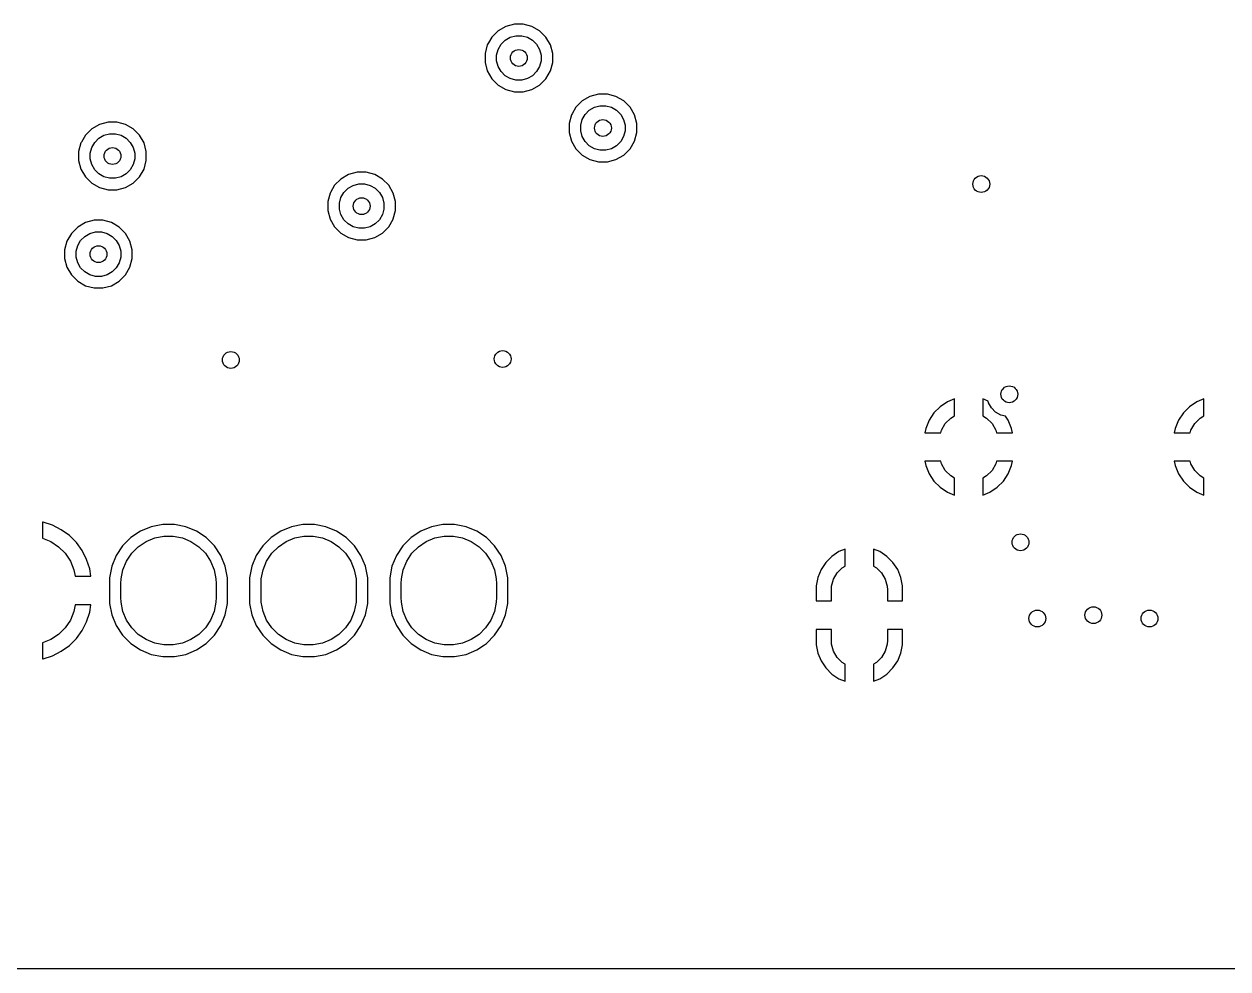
# Model space of a CAD drawing. Extents: x 0.98 to 8.09, y -3.46 to -0.83.
# Drawn here: x 3.649 to 4.494, y -3.465 to -2.801 of the extents above; entities that cross this region are included whole.
import ezdxf

# ---------------------------------------------------------------- set-up
doc = ezdxf.new("R2010")
doc.units = 0
doc.header["$MEASUREMENT"] = 0
doc.layers.add('BLACK', color=7, linetype='CONTINUOUS')

msp = doc.modelspace()

# ---------------------------------------------------------------- linework, layer by layer
at = {"layer": 'BLACK', "linetype": 'CONTINUOUS'}
for p, q in [((3.98147, -2.80578), (3.97704, -2.81021)), ((3.98689, -2.80266), (3.98147, -2.80578)), ((3.98147, -2.80578), (3.98147, -2.80578)), ((3.99293, -2.80104), (3.98689, -2.80266)), ((3.98689, -2.80266), (3.98689, -2.80266)), ((3.98689, -2.80266), (3.98689, -2.80266)), ((3.99919, -2.80104), (3.99293, -2.80104)), ((4.00524, -2.80266), (3.99919, -2.80104)), ((4.01066, -2.80578), (4.00524, -2.80266)), ((4.01508, -2.81021), (4.01066, -2.80578)), ((3.97391, -2.81563), (3.9723, -2.82167)), ((3.97469, -2.81429), (3.97391, -2.81563)), ((3.97704, -2.81021), (3.97469, -2.81429)), ((3.97704, -2.81021), (3.97704, -2.81021)), ((3.98151, -2.81878), (3.98357, -2.81522)), ((3.98357, -2.81522), (3.98648, -2.81231)), ((3.98648, -2.81231), (3.99004, -2.81025)), ((3.99004, -2.81025), (3.99401, -2.80919)), ((3.99401, -2.80919), (3.99812, -2.80919)), ((3.99812, -2.80919), (4.00209, -2.81025)), ((4.00209, -2.81025), (4.00565, -2.81231)), ((4.00565, -2.81231), (4.00856, -2.81522)), ((4.00856, -2.81522), (4.01061, -2.81878)), ((4.01821, -2.81563), (4.01508, -2.81021)), ((4.01983, -2.82167), (4.01821, -2.81563)), ((3.9723, -2.82167), (3.9723, -2.82793)), ((3.98045, -2.82275), (3.98151, -2.81878)), ((3.98045, -2.82686), (3.98045, -2.82275)), ((4.01061, -2.81878), (4.01168, -2.82275)), ((4.01168, -2.82275), (4.01168, -2.82686)), ((4.01983, -2.82793), (4.01983, -2.82167)), ((3.9723, -2.82793), (3.97391, -2.83398)), ((3.98151, -2.83083), (3.98045, -2.82686)), ((3.98357, -2.83439), (3.98151, -2.83083)), ((4.01061, -2.83083), (4.00856, -2.83439)), ((4.01168, -2.82686), (4.01061, -2.83083)), ((4.01821, -2.83398), (4.01983, -2.82793)), ((3.97391, -2.83398), (3.97704, -2.8394)), ((3.97704, -2.8394), (3.98147, -2.84382)), ((3.98648, -2.8373), (3.98357, -2.83439)), ((3.99004, -2.83935), (3.98648, -2.8373)), ((3.99401, -2.84042), (3.99004, -2.83935)), ((3.99812, -2.84042), (3.99401, -2.84042)), ((4.00209, -2.83935), (3.99812, -2.84042)), ((4.00565, -2.8373), (4.00209, -2.83935)), ((4.00856, -2.83439), (4.00565, -2.8373)), ((4.01066, -2.84382), (4.01508, -2.8394)), ((4.01508, -2.8394), (4.01821, -2.83398)), ((3.98147, -2.84382), (3.98689, -2.84695)), ((3.98689, -2.84695), (3.99293, -2.84857)), ((3.99293, -2.84857), (3.99293, -2.84857)), ((3.99293, -2.84857), (3.99919, -2.84857)), ((3.99919, -2.84857), (4.00524, -2.84695)), ((3.99919, -2.84857), (3.99919, -2.84857)), ((4.00524, -2.84695), (4.01066, -2.84382)), ((4.04052, -2.855), (4.0361, -2.85942)), ((4.04594, -2.85187), (4.04052, -2.855)), ((4.04052, -2.855), (4.04052, -2.855)), ((4.05199, -2.85025), (4.04594, -2.85187)), ((4.04594, -2.85187), (4.04594, -2.85187)), ((4.04594, -2.85187), (4.04594, -2.85187)), ((4.05825, -2.85025), (4.05199, -2.85025)), ((4.06429, -2.85187), (4.05825, -2.85025)), ((4.06971, -2.855), (4.06429, -2.85187)), ((4.07414, -2.85942), (4.06971, -2.855)), ((4.03297, -2.86484), (4.03135, -2.87089)), ((4.0334, -2.8641), (4.03297, -2.86484)), ((4.0361, -2.85942), (4.0334, -2.8641)), ((4.0361, -2.85942), (4.0361, -2.85942)), ((4.04057, -2.86799), (4.04262, -2.86443)), ((4.04262, -2.86443), (4.04553, -2.86152)), ((4.04553, -2.86152), (4.04909, -2.85947)), ((4.04909, -2.85947), (4.05306, -2.8584)), ((4.05306, -2.8584), (4.05717, -2.8584)), ((4.05717, -2.8584), (4.06114, -2.85947)), ((4.06114, -2.85947), (4.0647, -2.86152)), ((4.0647, -2.86152), (4.06761, -2.86443)), ((4.06761, -2.86443), (4.06967, -2.86799)), ((4.07727, -2.86484), (4.07414, -2.85942)), ((4.07889, -2.87089), (4.07727, -2.86484)), ((3.69604, -2.87468), (3.69161, -2.87911)), ((3.70146, -2.87155), (3.69604, -2.87468)), ((3.69604, -2.87468), (3.69604, -2.87468)), ((3.7075, -2.86993), (3.70146, -2.87155)), ((3.70146, -2.87155), (3.70146, -2.87155)), ((3.70146, -2.87155), (3.70146, -2.87155)), ((3.71376, -2.86993), (3.7075, -2.86993)), ((3.71732, -2.87089), (3.71376, -2.86993)), ((3.7198, -2.87155), (3.71732, -2.87089)), ((3.72522, -2.87468), (3.7198, -2.87155)), ((3.72965, -2.87911), (3.72522, -2.87468)), ((4.03135, -2.87089), (4.03135, -2.87714)), ((4.0395, -2.87196), (4.04057, -2.86799)), ((4.0395, -2.87607), (4.0395, -2.87196)), ((4.06967, -2.86799), (4.07073, -2.87196)), ((4.07073, -2.87196), (4.07073, -2.87607)), ((4.07889, -2.87714), (4.07889, -2.87089)), ((3.69161, -2.87911), (3.68885, -2.88389)), ((3.69161, -2.87911), (3.69161, -2.87911)), ((3.69814, -2.88411), (3.70104, -2.88121)), ((3.70104, -2.88121), (3.7046, -2.87915)), ((3.7046, -2.87915), (3.70857, -2.87809)), ((3.70857, -2.87809), (3.71269, -2.87809)), ((3.71269, -2.87809), (3.71666, -2.87915)), ((3.71666, -2.87915), (3.72022, -2.88121)), ((3.72022, -2.88121), (3.72312, -2.88411)), ((3.73278, -2.88453), (3.72965, -2.87911)), ((4.03135, -2.87714), (4.03297, -2.88319)), ((4.03297, -2.88319), (4.0361, -2.88861)), ((4.04057, -2.88004), (4.0395, -2.87607)), ((4.04262, -2.8836), (4.04057, -2.88004)), ((4.06967, -2.88004), (4.06761, -2.8836)), ((4.07073, -2.87607), (4.06967, -2.88004)), ((4.07414, -2.88861), (4.07727, -2.88319)), ((4.07727, -2.88319), (4.07889, -2.87714)), ((3.68848, -2.88453), (3.68686, -2.89057)), ((3.68686, -2.89057), (3.68686, -2.89683)), ((3.68885, -2.88389), (3.68848, -2.88453)), ((3.69502, -2.89165), (3.69608, -2.88767)), ((3.69502, -2.89576), (3.69502, -2.89165)), ((3.69608, -2.88767), (3.69814, -2.88411)), ((3.72312, -2.88411), (3.72518, -2.88767)), ((3.72518, -2.88767), (3.72624, -2.89165)), ((3.72624, -2.89165), (3.72624, -2.89576)), ((3.7344, -2.89057), (3.73278, -2.88453)), ((3.7344, -2.89683), (3.7344, -2.89057)), ((4.0361, -2.88861), (4.04052, -2.89303)), ((4.04553, -2.88651), (4.04262, -2.8836)), ((4.04909, -2.88857), (4.04553, -2.88651)), ((4.05306, -2.88963), (4.04909, -2.88857)), ((4.05717, -2.88963), (4.05306, -2.88963)), ((4.06114, -2.88857), (4.05717, -2.88963)), ((4.0647, -2.88651), (4.06114, -2.88857)), ((4.06761, -2.8836), (4.0647, -2.88651)), ((4.06971, -2.89303), (4.07414, -2.88861)), ((3.68686, -2.89683), (3.68848, -2.90287)), ((3.69608, -2.89973), (3.69502, -2.89576)), ((3.69814, -2.90329), (3.69608, -2.89973)), ((3.72518, -2.89973), (3.72312, -2.90329)), ((3.72624, -2.89576), (3.72518, -2.89973)), ((3.73278, -2.90287), (3.7344, -2.89683)), ((4.04052, -2.89303), (4.04594, -2.89616)), ((4.04594, -2.89616), (4.05199, -2.89778)), ((4.05199, -2.89778), (4.05199, -2.89778)), ((4.05199, -2.89778), (4.05825, -2.89778)), ((4.05825, -2.89778), (4.06429, -2.89616)), ((4.05825, -2.89778), (4.05825, -2.89778)), ((4.06429, -2.89616), (4.06971, -2.89303)), ((3.68848, -2.90287), (3.69161, -2.90829)), ((3.69161, -2.90829), (3.69604, -2.91272)), ((3.70104, -2.90619), (3.69814, -2.90329)), ((3.7046, -2.90825), (3.70104, -2.90619)), ((3.70857, -2.90931), (3.7046, -2.90825)), ((3.71666, -2.90825), (3.71269, -2.90931)), ((3.72022, -2.90619), (3.71666, -2.90825)), ((3.72312, -2.90329), (3.72022, -2.90619)), ((3.72522, -2.91272), (3.72965, -2.90829)), ((3.72965, -2.90829), (3.73278, -2.90287)), ((3.87649, -2.9067), (3.87107, -2.90983)), ((3.88254, -2.90508), (3.87649, -2.9067)), ((3.87649, -2.9067), (3.87649, -2.9067)), ((3.87649, -2.9067), (3.87649, -2.9067)), ((3.88879, -2.90508), (3.88254, -2.90508)), ((3.89484, -2.9067), (3.88879, -2.90508)), ((3.90026, -2.90983), (3.89484, -2.9067)), ((3.69604, -2.91272), (3.70146, -2.91585)), ((3.70146, -2.91585), (3.7075, -2.91747)), ((3.71269, -2.90931), (3.70857, -2.90931)), ((3.71376, -2.91747), (3.7198, -2.91585)), ((3.7198, -2.91585), (3.72522, -2.91272)), ((3.86665, -2.91425), (3.86374, -2.9193)), ((3.87107, -2.90983), (3.86665, -2.91425)), ((3.86665, -2.91425), (3.86665, -2.91425)), ((3.87107, -2.90983), (3.87107, -2.90983)), ((3.87317, -2.91926), (3.87608, -2.91635)), ((3.87608, -2.91635), (3.87964, -2.9143)), ((3.87964, -2.9143), (3.88361, -2.91324)), ((3.88361, -2.91324), (3.88772, -2.91324)), ((3.88772, -2.91324), (3.89169, -2.9143)), ((3.89169, -2.9143), (3.89525, -2.91635)), ((3.89525, -2.91635), (3.89816, -2.91926)), ((3.90468, -2.91425), (3.90026, -2.90983)), ((3.90781, -2.91967), (3.90468, -2.91425)), ((3.7075, -2.91747), (3.7075, -2.91747)), ((3.7075, -2.91747), (3.71376, -2.91747)), ((3.71376, -2.91747), (3.71376, -2.91747)), ((3.86352, -2.91967), (3.8619, -2.92572)), ((3.86374, -2.9193), (3.86352, -2.91967)), ((3.87005, -2.92679), (3.87112, -2.92282)), ((3.87112, -2.92282), (3.87317, -2.91926)), ((3.89816, -2.91926), (3.90021, -2.92282)), ((3.90021, -2.92282), (3.90128, -2.92679)), ((3.90943, -2.92572), (3.90781, -2.91967)), ((3.8619, -2.92572), (3.8619, -2.93198)), ((3.8619, -2.93198), (3.86352, -2.93802)), ((3.87005, -2.9309), (3.87005, -2.92679)), ((3.87112, -2.93487), (3.87005, -2.9309)), ((3.90128, -2.9309), (3.90021, -2.93487)), ((3.90128, -2.92679), (3.90128, -2.9309)), ((3.90787, -2.9378), (3.90943, -2.93198)), ((3.90943, -2.93198), (3.90943, -2.92572)), ((3.69161, -2.94045), (3.68619, -2.94358)), ((3.69766, -2.93883), (3.69161, -2.94045)), ((3.69161, -2.94045), (3.69161, -2.94045)), ((3.69161, -2.94045), (3.69161, -2.94045)), ((3.70392, -2.93883), (3.69766, -2.93883)), ((3.70996, -2.94045), (3.70392, -2.93883)), ((3.71538, -2.94358), (3.70996, -2.94045)), ((3.86352, -2.93802), (3.86665, -2.94344)), ((3.87317, -2.93844), (3.87112, -2.93487)), ((3.87608, -2.94134), (3.87317, -2.93844)), ((3.87964, -2.9434), (3.87608, -2.94134)), ((3.89525, -2.94134), (3.89169, -2.9434)), ((3.89816, -2.93844), (3.89525, -2.94134)), ((3.90021, -2.93487), (3.89816, -2.93844)), ((3.90468, -2.94344), (3.90781, -2.93802)), ((3.90781, -2.93802), (3.90787, -2.9378)), ((3.68177, -2.948), (3.67864, -2.95342)), ((3.68619, -2.94358), (3.68177, -2.948)), ((3.68177, -2.948), (3.68177, -2.948)), ((3.68619, -2.94358), (3.68619, -2.94358)), ((3.68829, -2.95301), (3.6912, -2.9501)), ((3.6912, -2.9501), (3.69476, -2.94805)), ((3.69476, -2.94805), (3.69873, -2.94699)), ((3.69873, -2.94699), (3.70284, -2.94699)), ((3.70284, -2.94699), (3.70681, -2.94805)), ((3.70681, -2.94805), (3.71037, -2.9501)), ((3.71037, -2.9501), (3.71328, -2.95301)), ((3.71981, -2.948), (3.71538, -2.94358)), ((3.72294, -2.95342), (3.71981, -2.948)), ((3.86665, -2.94344), (3.87107, -2.94787)), ((3.87107, -2.94787), (3.87649, -2.951)), ((3.87649, -2.951), (3.88254, -2.95262)), ((3.88361, -2.94446), (3.87964, -2.9434)), ((3.88772, -2.94446), (3.88361, -2.94446)), ((3.89169, -2.9434), (3.88772, -2.94446)), ((3.88879, -2.95262), (3.89484, -2.951)), ((3.89484, -2.951), (3.90026, -2.94787)), ((3.90026, -2.94787), (3.90468, -2.94344)), ((3.67864, -2.95342), (3.67702, -2.95947)), ((3.67702, -2.95947), (3.67702, -2.96573)), ((3.68517, -2.96054), (3.68624, -2.95657)), ((3.68624, -2.95657), (3.68829, -2.95301)), ((3.71328, -2.95301), (3.71534, -2.95657)), ((3.71534, -2.95657), (3.7164, -2.96054)), ((3.72456, -2.95947), (3.72294, -2.95342)), ((3.72456, -2.96573), (3.72456, -2.95947)), ((3.88254, -2.95262), (3.88254, -2.95262)), ((3.88254, -2.95262), (3.88879, -2.95262)), ((3.88879, -2.95262), (3.88879, -2.95262)), ((3.67702, -2.96573), (3.67864, -2.97177)), ((3.68517, -2.96465), (3.68517, -2.96054)), ((3.68624, -2.96862), (3.68517, -2.96465)), ((3.7164, -2.96465), (3.71534, -2.96862)), ((3.7164, -2.96054), (3.7164, -2.96465)), ((3.72294, -2.97177), (3.72456, -2.96573)), ((3.67864, -2.97177), (3.68177, -2.97719)), ((3.68829, -2.97219), (3.68624, -2.96862)), ((3.6912, -2.97509), (3.68829, -2.97219)), ((3.69476, -2.97715), (3.6912, -2.97509)), ((3.71037, -2.97509), (3.70681, -2.97715)), ((3.71328, -2.97219), (3.71037, -2.97509)), ((3.71534, -2.96862), (3.71328, -2.97219)), ((3.71981, -2.97719), (3.72294, -2.97177)), ((3.68177, -2.97719), (3.68619, -2.98162)), ((3.68619, -2.98162), (3.69161, -2.98475)), ((3.69161, -2.98475), (3.69766, -2.98637)), ((3.69873, -2.97821), (3.69476, -2.97715)), ((3.70284, -2.97821), (3.69873, -2.97821)), ((3.70681, -2.97715), (3.70284, -2.97821)), ((3.70392, -2.98637), (3.70996, -2.98475)), ((3.70996, -2.98475), (3.71538, -2.98162)), ((3.71538, -2.98162), (3.71981, -2.97719)), ((3.69766, -2.98637), (3.69766, -2.98637)), ((3.69766, -2.98637), (3.70392, -2.98637)), ((3.70392, -2.98637), (3.70392, -2.98637)), ((4.29716, -3.06631), (4.29202, -3.06974)), ((4.30201, -3.0643), (4.29716, -3.06631)), ((4.29716, -3.06631), (4.29716, -3.06631)), ((4.30201, -3.07621), (4.30201, -3.0643)), ((4.30201, -3.0643), (4.30201, -3.0643)), ((4.32567, -3.06582), (4.32201, -3.0643)), ((4.32201, -3.0643), (4.32201, -3.07621)), ((4.326, -3.06705), (4.32567, -3.06582)), ((4.32806, -3.07061), (4.326, -3.06705)), ((4.47235, -3.06631), (4.46722, -3.06974)), ((4.4772, -3.0643), (4.47235, -3.06631)), ((4.47235, -3.06631), (4.47235, -3.06631)), ((4.4772, -3.07621), (4.4772, -3.0643)), ((4.4772, -3.0643), (4.4772, -3.0643)), ((4.28765, -3.07411), (4.28422, -3.07924)), ((4.29202, -3.06974), (4.28765, -3.07411)), ((4.28765, -3.07411), (4.28765, -3.07411)), ((4.29202, -3.06974), (4.29202, -3.06974)), ((4.29561, -3.08151), (4.29943, -3.0777)), ((4.29943, -3.0777), (4.30201, -3.07621)), ((4.32201, -3.07621), (4.32459, -3.0777)), ((4.32459, -3.0777), (4.32841, -3.08151)), ((4.33096, -3.07352), (4.32806, -3.07061)), ((4.33452, -3.07557), (4.33096, -3.07352)), ((4.33796, -3.07649), (4.33452, -3.07557)), ((4.33979, -3.07924), (4.33796, -3.07649)), ((4.46285, -3.07411), (4.45942, -3.07924)), ((4.46722, -3.06974), (4.46285, -3.07411)), ((4.46285, -3.07411), (4.46285, -3.07411)), ((4.46722, -3.06974), (4.46722, -3.06974)), ((4.47081, -3.08151), (4.47462, -3.0777)), ((4.47462, -3.0777), (4.4772, -3.07621)), ((4.28186, -3.08495), (4.28125, -3.08803)), ((4.28422, -3.07924), (4.28186, -3.08495)), ((4.28186, -3.08495), (4.28186, -3.08495)), ((4.28422, -3.07924), (4.28422, -3.07924)), ((4.29242, -3.08803), (4.29291, -3.08618)), ((4.29291, -3.08618), (4.29561, -3.08151)), ((4.32841, -3.08151), (4.3311, -3.08618)), ((4.3311, -3.08618), (4.3316, -3.08803)), ((4.34216, -3.08495), (4.33979, -3.07924)), ((4.33979, -3.07924), (4.33979, -3.07924)), ((4.34216, -3.08495), (4.34216, -3.08495)), ((4.34277, -3.08803), (4.34216, -3.08495)), ((4.45706, -3.08495), (4.45644, -3.08803)), ((4.45942, -3.07924), (4.45706, -3.08495)), ((4.45706, -3.08495), (4.45706, -3.08495)), ((4.45942, -3.07924), (4.45942, -3.07924)), ((4.46761, -3.08803), (4.46811, -3.08618)), ((4.46811, -3.08618), (4.47081, -3.08151)), ((4.28125, -3.08803), (4.29242, -3.08803)), ((4.28125, -3.08803), (4.28125, -3.08803)), ((4.3316, -3.08803), (4.34277, -3.08803)), ((4.34277, -3.08803), (4.34277, -3.08803)), ((4.45644, -3.08803), (4.46761, -3.08803)), ((4.45644, -3.08803), (4.45644, -3.08803)), ((4.28125, -3.10803), (4.28186, -3.11111)), ((4.29242, -3.10803), (4.28125, -3.10803)), ((4.28186, -3.11111), (4.28186, -3.11111)), ((4.28186, -3.11111), (4.28422, -3.11682)), ((4.29291, -3.10988), (4.29242, -3.10803)), ((4.29561, -3.11455), (4.29291, -3.10988)), ((4.3311, -3.10988), (4.32841, -3.11455)), ((4.3316, -3.10803), (4.3311, -3.10988)), ((4.34277, -3.10803), (4.3316, -3.10803)), ((4.33979, -3.11682), (4.34216, -3.11111)), ((4.34216, -3.11111), (4.34277, -3.10803)), ((4.34216, -3.11111), (4.34216, -3.11111)), ((4.45644, -3.10803), (4.45706, -3.11111)), ((4.46761, -3.10803), (4.45644, -3.10803)), ((4.45706, -3.11111), (4.45706, -3.11111)), ((4.45706, -3.11111), (4.45942, -3.11682)), ((4.46811, -3.10988), (4.46761, -3.10803)), ((4.47081, -3.11455), (4.46811, -3.10988)), ((4.28422, -3.11682), (4.28422, -3.11682)), ((4.28422, -3.11682), (4.28765, -3.12196)), ((4.29943, -3.11837), (4.29561, -3.11455)), ((4.30201, -3.11986), (4.29943, -3.11837)), ((4.30201, -3.13176), (4.30201, -3.11986)), ((4.32459, -3.11837), (4.32201, -3.11986)), ((4.32201, -3.11986), (4.32201, -3.13176)), ((4.32841, -3.11455), (4.32459, -3.11837)), ((4.33636, -3.12196), (4.33979, -3.11682)), ((4.33979, -3.11682), (4.33979, -3.11682)), ((4.45942, -3.11682), (4.45942, -3.11682)), ((4.45942, -3.11682), (4.46285, -3.12196)), ((4.47462, -3.11837), (4.47081, -3.11455)), ((4.4772, -3.11986), (4.47462, -3.11837)), ((4.4772, -3.13176), (4.4772, -3.11986)), ((4.28765, -3.12196), (4.28765, -3.12196)), ((4.28765, -3.12196), (4.29202, -3.12632)), ((4.29202, -3.12632), (4.29202, -3.12632)), ((4.29202, -3.12632), (4.29716, -3.12975)), ((4.32686, -3.12975), (4.332, -3.12632)), ((4.332, -3.12632), (4.33636, -3.12196)), ((4.332, -3.12632), (4.332, -3.12632)), ((4.33636, -3.12196), (4.33636, -3.12196)), ((4.46285, -3.12196), (4.46285, -3.12196)), ((4.46285, -3.12196), (4.46722, -3.12632)), ((4.46722, -3.12632), (4.46722, -3.12632)), ((4.46722, -3.12632), (4.47235, -3.12975)), ((4.29716, -3.12975), (4.29716, -3.12975)), ((4.29716, -3.12975), (4.30201, -3.13176)), ((4.30201, -3.13176), (4.30201, -3.13176)), ((4.32201, -3.13176), (4.32686, -3.12975)), ((4.32686, -3.12975), (4.32686, -3.12975)), ((4.47235, -3.12975), (4.47235, -3.12975)), ((4.47235, -3.12975), (4.4772, -3.13176)), ((4.4772, -3.13176), (4.4772, -3.13176)), ((3.66191, -3.15084), (3.66157, -3.15078)), ((3.66157, -3.15078), (3.66157, -3.16199)), ((3.66852, -3.15298), (3.66191, -3.15084)), ((3.66191, -3.15084), (3.66191, -3.15084)), ((3.67471, -3.15614), (3.66852, -3.15298)), ((3.66852, -3.15298), (3.66852, -3.15298)), ((3.74591, -3.15241), (3.7379, -3.15401)), ((3.75409, -3.15241), (3.74591, -3.15241)), ((3.74591, -3.15241), (3.74591, -3.15241)), ((3.7621, -3.15401), (3.75409, -3.15241)), ((3.75409, -3.15241), (3.75409, -3.15241)), ((3.84434, -3.15241), (3.83632, -3.15401)), ((3.85251, -3.15241), (3.84434, -3.15241)), ((3.84434, -3.15241), (3.84434, -3.15241)), ((3.86053, -3.15401), (3.85251, -3.15241)), ((3.85251, -3.15241), (3.85251, -3.15241)), ((3.94276, -3.15241), (3.93475, -3.15401)), ((3.95094, -3.15241), (3.94276, -3.15241)), ((3.94276, -3.15241), (3.94276, -3.15241)), ((3.95895, -3.15401), (3.95094, -3.15241)), ((3.95094, -3.15241), (3.95094, -3.15241)), ((3.66157, -3.16199), (3.66735, -3.16438)), ((3.68034, -3.16022), (3.67471, -3.15614)), ((3.68525, -3.16514), (3.68034, -3.16022)), ((3.72356, -3.16167), (3.71778, -3.16745)), ((3.73035, -3.15713), (3.72356, -3.16167)), ((3.72356, -3.16167), (3.72356, -3.16167)), ((3.7379, -3.15401), (3.73035, -3.15713)), ((3.73035, -3.15713), (3.73035, -3.15713)), ((3.73422, -3.16438), (3.74029, -3.16187)), ((3.7379, -3.15401), (3.7379, -3.15401)), ((3.74029, -3.16187), (3.74672, -3.16059)), ((3.74672, -3.16059), (3.75328, -3.16059)), ((3.75328, -3.16059), (3.75971, -3.16187)), ((3.75971, -3.16187), (3.76578, -3.16438)), ((3.76965, -3.15713), (3.7621, -3.15401)), ((3.7621, -3.15401), (3.7621, -3.15401)), ((3.77644, -3.16167), (3.76965, -3.15713)), ((3.76965, -3.15713), (3.76965, -3.15713)), ((3.78222, -3.16745), (3.77644, -3.16167)), ((3.77644, -3.16167), (3.77644, -3.16167)), ((3.82198, -3.16167), (3.8162, -3.16745)), ((3.82877, -3.15713), (3.82198, -3.16167)), ((3.82198, -3.16167), (3.82198, -3.16167)), ((3.82878, -3.15713), (3.82877, -3.15713)), ((3.83632, -3.15401), (3.82878, -3.15713)), ((3.83265, -3.16438), (3.83871, -3.16187)), ((3.83632, -3.15401), (3.83632, -3.15401)), ((3.83871, -3.16187), (3.84515, -3.16059)), ((3.84515, -3.16059), (3.85171, -3.16059)), ((3.85171, -3.16059), (3.85814, -3.16187)), ((3.85814, -3.16187), (3.8642, -3.16438)), ((3.86808, -3.15713), (3.86053, -3.15401)), ((3.86053, -3.15401), (3.86053, -3.15401)), ((3.87487, -3.16167), (3.86808, -3.15713)), ((3.86808, -3.15713), (3.86808, -3.15713)), ((3.88065, -3.16745), (3.87487, -3.16167)), ((3.87487, -3.16167), (3.87487, -3.16167)), ((3.92041, -3.16167), (3.91463, -3.16745)), ((3.9272, -3.15713), (3.92041, -3.16167)), ((3.92041, -3.16167), (3.92041, -3.16167)), ((3.93475, -3.15401), (3.9272, -3.15713)), ((3.9272, -3.15713), (3.9272, -3.15713)), ((3.93108, -3.16438), (3.93714, -3.16187)), ((3.93475, -3.15401), (3.93475, -3.15401)), ((3.93714, -3.16187), (3.94357, -3.16059)), ((3.94357, -3.16059), (3.95013, -3.16059)), ((3.95013, -3.16059), (3.95656, -3.16187)), ((3.95656, -3.16187), (3.96263, -3.16438)), ((3.9665, -3.15713), (3.95895, -3.15401)), ((3.95895, -3.15401), (3.95895, -3.15401)), ((3.97329, -3.16167), (3.9665, -3.15713)), ((3.9665, -3.15713), (3.9665, -3.15713)), ((3.9733, -3.16167), (3.97329, -3.16167)), ((3.97907, -3.16745), (3.9733, -3.16167)), ((3.66735, -3.16438), (3.6728, -3.16803)), ((3.6728, -3.16803), (3.67744, -3.17267)), ((3.68933, -3.17076), (3.68525, -3.16514)), ((3.69249, -3.17695), (3.68933, -3.17076)), ((3.71778, -3.16745), (3.71324, -3.17425)), ((3.71778, -3.16745), (3.71778, -3.16745)), ((3.72413, -3.17267), (3.72877, -3.16803)), ((3.72877, -3.16803), (3.73422, -3.16438)), ((3.76578, -3.16438), (3.77123, -3.16803)), ((3.77123, -3.16803), (3.77587, -3.17267)), ((3.78676, -3.17425), (3.78222, -3.16745)), ((3.78222, -3.16745), (3.78222, -3.16745)), ((3.8162, -3.16745), (3.81166, -3.17425)), ((3.8162, -3.16745), (3.8162, -3.16745)), ((3.82256, -3.17267), (3.8272, -3.16803)), ((3.8272, -3.16803), (3.83265, -3.16438)), ((3.8642, -3.16438), (3.86965, -3.16803)), ((3.86965, -3.16803), (3.87429, -3.17267)), ((3.88519, -3.17425), (3.88065, -3.16745)), ((3.88065, -3.16745), (3.88065, -3.16745)), ((3.91463, -3.16745), (3.91009, -3.17425)), ((3.91463, -3.16745), (3.91463, -3.16745)), ((3.92098, -3.17267), (3.92562, -3.16803)), ((3.92562, -3.16803), (3.93108, -3.16438)), ((3.96263, -3.16438), (3.96808, -3.16803)), ((3.96808, -3.16803), (3.97272, -3.17267)), ((3.98361, -3.17425), (3.97907, -3.16745)), ((3.97907, -3.16745), (3.97907, -3.16745)), ((4.22524, -3.16969), (4.22085, -3.17151)), ((4.22524, -3.18166), (4.22524, -3.16969)), ((4.22524, -3.16969), (4.22524, -3.16969)), ((4.24962, -3.17151), (4.24524, -3.16969)), ((4.24524, -3.16969), (4.24524, -3.18166)), ((3.67744, -3.17267), (3.68109, -3.17812)), ((3.68109, -3.17812), (3.6836, -3.18418)), ((3.69464, -3.18356), (3.69249, -3.17695)), ((3.69249, -3.17695), (3.69249, -3.17695)), ((3.71324, -3.17425), (3.71011, -3.1818)), ((3.71324, -3.17425), (3.71324, -3.17425)), ((3.71798, -3.18418), (3.72049, -3.17812)), ((3.72049, -3.17812), (3.72413, -3.17267)), ((3.77587, -3.17267), (3.77951, -3.17812)), ((3.77951, -3.17812), (3.78202, -3.18418)), ((3.78989, -3.1818), (3.78676, -3.17425)), ((3.78676, -3.17425), (3.78676, -3.17425)), ((3.78676, -3.17425), (3.78676, -3.17425)), ((3.81166, -3.17425), (3.80854, -3.1818)), ((3.81166, -3.17425), (3.81166, -3.17425)), ((3.8164, -3.18418), (3.81891, -3.17812)), ((3.81891, -3.17812), (3.82256, -3.17267)), ((3.87429, -3.17267), (3.87794, -3.17812)), ((3.87794, -3.17812), (3.88045, -3.18418)), ((3.88832, -3.1818), (3.88519, -3.17425)), ((3.88519, -3.17425), (3.88519, -3.17425)), ((3.88519, -3.17425), (3.88519, -3.17425)), ((3.91009, -3.17425), (3.90696, -3.1818)), ((3.91009, -3.17425), (3.91009, -3.17425)), ((3.91483, -3.18418), (3.91734, -3.17812)), ((3.91734, -3.17812), (3.92098, -3.17267)), ((3.97272, -3.17267), (3.97636, -3.17812)), ((3.97636, -3.17812), (3.97887, -3.18418)), ((3.98674, -3.1818), (3.98361, -3.17425)), ((3.98361, -3.17425), (3.98361, -3.17425)), ((3.98361, -3.17425), (3.98361, -3.17425)), ((4.21165, -3.17907), (4.20832, -3.18404)), ((4.21588, -3.17484), (4.21165, -3.17907)), ((4.21165, -3.17907), (4.21165, -3.17907)), ((4.22085, -3.17151), (4.21588, -3.17484)), ((4.21588, -3.17484), (4.21588, -3.17484)), ((4.22085, -3.17151), (4.22085, -3.17151)), ((4.2546, -3.17484), (4.24962, -3.17151)), ((4.24962, -3.17151), (4.24962, -3.17151)), ((4.25883, -3.17907), (4.2546, -3.17484)), ((4.2546, -3.17484), (4.2546, -3.17484)), ((4.26215, -3.18404), (4.25883, -3.17907)), ((4.25883, -3.17907), (4.25883, -3.17907)), ((3.6836, -3.18418), (3.68452, -3.18882)), ((3.69547, -3.18882), (3.69464, -3.18356)), ((3.71011, -3.1818), (3.70852, -3.18981)), ((3.71011, -3.1818), (3.71011, -3.1818)), ((3.7167, -3.19062), (3.71798, -3.18418)), ((3.78202, -3.18418), (3.7833, -3.19062)), ((3.79148, -3.18981), (3.78989, -3.1818)), ((3.80854, -3.1818), (3.80694, -3.18981)), ((3.80854, -3.1818), (3.80854, -3.1818)), ((3.81512, -3.19062), (3.8164, -3.18418)), ((3.88045, -3.18418), (3.88173, -3.19062)), ((3.88991, -3.18981), (3.88832, -3.1818)), ((3.90696, -3.1818), (3.90537, -3.18981)), ((3.90696, -3.1818), (3.90696, -3.1818)), ((3.91355, -3.19062), (3.91483, -3.18418)), ((3.97887, -3.18418), (3.98015, -3.19062)), ((3.98833, -3.18981), (3.98674, -3.1818)), ((4.20832, -3.18404), (4.20603, -3.18957)), ((4.21705, -3.19089), (4.21962, -3.18644)), ((4.21962, -3.18644), (4.22325, -3.18281)), ((4.22325, -3.18281), (4.22524, -3.18166)), ((4.24524, -3.18166), (4.24722, -3.18281)), ((4.24722, -3.18281), (4.25085, -3.18644)), ((4.25085, -3.18644), (4.25342, -3.19089)), ((4.26444, -3.18957), (4.26215, -3.18404)), ((3.68452, -3.18882), (3.69547, -3.18882)), ((3.70852, -3.18981), (3.70852, -3.20783)), ((3.71654, -3.1939), (3.7167, -3.19062)), ((3.71654, -3.20374), (3.71654, -3.1939)), ((3.7833, -3.19062), (3.78346, -3.1939)), ((3.78346, -3.1939), (3.78346, -3.20374)), ((3.79148, -3.20783), (3.79148, -3.18981)), ((3.79148, -3.18981), (3.79148, -3.18981)), ((3.80694, -3.18981), (3.80694, -3.20783)), ((3.81496, -3.1939), (3.81512, -3.19062)), ((3.81496, -3.20374), (3.81496, -3.1939)), ((3.88173, -3.19062), (3.88189, -3.1939)), ((3.88189, -3.1939), (3.88189, -3.20374)), ((3.88991, -3.20783), (3.88991, -3.18981)), ((3.88991, -3.18981), (3.88991, -3.18981)), ((3.90537, -3.18981), (3.90537, -3.20783)), ((3.91339, -3.1939), (3.91355, -3.19062)), ((3.91339, -3.20374), (3.91339, -3.1939)), ((3.98015, -3.19062), (3.98031, -3.1939)), ((3.98031, -3.1939), (3.98031, -3.20374)), ((3.98833, -3.20783), (3.98833, -3.18981)), ((4.20603, -3.18957), (4.20487, -3.19543)), ((4.20487, -3.19543), (4.20487, -3.20614)), ((4.20603, -3.18957), (4.20603, -3.18957)), ((4.21555, -3.19843), (4.21572, -3.19586)), ((4.21572, -3.19586), (4.21705, -3.19089)), ((4.25342, -3.19089), (4.25475, -3.19586)), ((4.25475, -3.19586), (4.25492, -3.19843)), ((4.26561, -3.19543), (4.26444, -3.18957)), ((4.26444, -3.18957), (4.26444, -3.18957)), ((4.26561, -3.20614), (4.26561, -3.19543)), ((3.7167, -3.20702), (3.71654, -3.20374)), ((3.78346, -3.20374), (3.7833, -3.20702)), ((3.81512, -3.20702), (3.81496, -3.20374)), ((3.88189, -3.20374), (3.88173, -3.20702)), ((3.91355, -3.20702), (3.91339, -3.20374)), ((3.98031, -3.20374), (3.98015, -3.20702)), ((4.21555, -3.20614), (4.21555, -3.19843)), ((4.25492, -3.19843), (4.25492, -3.20614)), ((3.68452, -3.20882), (3.6836, -3.21345)), ((3.69547, -3.20882), (3.68452, -3.20882)), ((3.69464, -3.21408), (3.69547, -3.20882)), ((3.70852, -3.20783), (3.71011, -3.21584)), ((3.71798, -3.21345), (3.7167, -3.20702)), ((3.7833, -3.20702), (3.78202, -3.21345)), ((3.78989, -3.21584), (3.79148, -3.20783)), ((3.80694, -3.20783), (3.80854, -3.21584)), ((3.8164, -3.21345), (3.81512, -3.20702)), ((3.88173, -3.20702), (3.88045, -3.21345)), ((3.88832, -3.21584), (3.88991, -3.20783)), ((3.90537, -3.20783), (3.90696, -3.21584)), ((3.91483, -3.21345), (3.91355, -3.20702)), ((3.98015, -3.20702), (3.97887, -3.21345)), ((3.98674, -3.21584), (3.98833, -3.20783)), ((4.20487, -3.20614), (4.21555, -3.20614)), ((4.25492, -3.20614), (4.26561, -3.20614)), ((3.68109, -3.21952), (3.67744, -3.22497)), ((3.6836, -3.21345), (3.68109, -3.21952)), ((3.68933, -3.22688), (3.69249, -3.22069)), ((3.69249, -3.22069), (3.69464, -3.21408)), ((3.69249, -3.22069), (3.69249, -3.22069)), ((3.71011, -3.21584), (3.71011, -3.21584)), ((3.71011, -3.21584), (3.71324, -3.22339)), ((3.72049, -3.21952), (3.71798, -3.21345)), ((3.72413, -3.22497), (3.72049, -3.21952)), ((3.77951, -3.21952), (3.77587, -3.22497)), ((3.78202, -3.21345), (3.77951, -3.21952)), ((3.78676, -3.22339), (3.78989, -3.21584)), ((3.80854, -3.21584), (3.80854, -3.21584)), ((3.80854, -3.21584), (3.81166, -3.22339)), ((3.81891, -3.21952), (3.8164, -3.21345)), ((3.82256, -3.22497), (3.81891, -3.21952)), ((3.87794, -3.21952), (3.87429, -3.22497)), ((3.88045, -3.21345), (3.87794, -3.21952)), ((3.88519, -3.22339), (3.88832, -3.21584)), ((3.90696, -3.21584), (3.90696, -3.21584)), ((3.90696, -3.21584), (3.91009, -3.22339)), ((3.91734, -3.21952), (3.91483, -3.21345)), ((3.92098, -3.22497), (3.91734, -3.21952)), ((3.97636, -3.21952), (3.97272, -3.22497)), ((3.97887, -3.21345), (3.97636, -3.21952)), ((3.98361, -3.22339), (3.98674, -3.21584)), ((3.6728, -3.22961), (3.66735, -3.23325)), ((3.67744, -3.22497), (3.6728, -3.22961)), ((3.68525, -3.2325), (3.68933, -3.22688)), ((3.71324, -3.22339), (3.71324, -3.22339)), ((3.71324, -3.22339), (3.71778, -3.23018)), ((3.72877, -3.22961), (3.72413, -3.22497)), ((3.73422, -3.23325), (3.72877, -3.22961)), ((3.77123, -3.22961), (3.76578, -3.23325)), ((3.77587, -3.22497), (3.77123, -3.22961)), ((3.78222, -3.23018), (3.78676, -3.22339)), ((3.81166, -3.22339), (3.81166, -3.22339)), ((3.81166, -3.22339), (3.8162, -3.23018)), ((3.8272, -3.22961), (3.82256, -3.22497)), ((3.83265, -3.23325), (3.8272, -3.22961)), ((3.86965, -3.22961), (3.8642, -3.23325)), ((3.87429, -3.22497), (3.86965, -3.22961)), ((3.88065, -3.23018), (3.88519, -3.22339)), ((3.91009, -3.22339), (3.91009, -3.22339)), ((3.91009, -3.22339), (3.91463, -3.23018)), ((3.92562, -3.22961), (3.92098, -3.22497)), ((3.93108, -3.23325), (3.92562, -3.22961)), ((3.96808, -3.22961), (3.96263, -3.23325)), ((3.97272, -3.22497), (3.96808, -3.22961)), ((3.97907, -3.23018), (3.98361, -3.22339)), ((4.21555, -3.22614), (4.20487, -3.22614)), ((4.20487, -3.22614), (4.20487, -3.23685)), ((4.21555, -3.23386), (4.21555, -3.22614)), ((4.26561, -3.22614), (4.25492, -3.22614)), ((4.25492, -3.22614), (4.25492, -3.23386)), ((4.26561, -3.23685), (4.26561, -3.22614)), ((3.66735, -3.23325), (3.66157, -3.23565)), ((3.66157, -3.23565), (3.66157, -3.24686)), ((3.67471, -3.2415), (3.68034, -3.23742)), ((3.68034, -3.23742), (3.68525, -3.2325)), ((3.71778, -3.23018), (3.71778, -3.23018)), ((3.71778, -3.23018), (3.72356, -3.23596)), ((3.72356, -3.23596), (3.72356, -3.23596)), ((3.72356, -3.23596), (3.73035, -3.2405)), ((3.74029, -3.23576), (3.73422, -3.23325)), ((3.74672, -3.23704), (3.74029, -3.23576)), ((3.75328, -3.23704), (3.74672, -3.23704)), ((3.75971, -3.23576), (3.75328, -3.23704)), ((3.76578, -3.23325), (3.75971, -3.23576)), ((3.76965, -3.2405), (3.77644, -3.23596)), ((3.77644, -3.23596), (3.78222, -3.23018)), ((3.8162, -3.23018), (3.8162, -3.23018)), ((3.8162, -3.23018), (3.82198, -3.23596)), ((3.82198, -3.23596), (3.82198, -3.23596)), ((3.82198, -3.23596), (3.82877, -3.2405)), ((3.83871, -3.23576), (3.83265, -3.23325)), ((3.84515, -3.23704), (3.83871, -3.23576)), ((3.85171, -3.23704), (3.84515, -3.23704)), ((3.85814, -3.23576), (3.85171, -3.23704)), ((3.8642, -3.23325), (3.85814, -3.23576)), ((3.86808, -3.2405), (3.87487, -3.23596)), ((3.87487, -3.23596), (3.88065, -3.23018)), ((3.91463, -3.23018), (3.91463, -3.23018)), ((3.91463, -3.23018), (3.92041, -3.23596)), ((3.92041, -3.23596), (3.92041, -3.23596)), ((3.92041, -3.23596), (3.9272, -3.2405)), ((3.93714, -3.23576), (3.93108, -3.23325)), ((3.94357, -3.23704), (3.93714, -3.23576)), ((3.95013, -3.23704), (3.94357, -3.23704)), ((3.95656, -3.23576), (3.95013, -3.23704)), ((3.96263, -3.23325), (3.95656, -3.23576)), ((3.9665, -3.2405), (3.97197, -3.23685)), ((3.97197, -3.23685), (3.97329, -3.23596)), ((3.97329, -3.23596), (3.97907, -3.23018)), ((4.20487, -3.23685), (4.20487, -3.23685)), ((4.20487, -3.23685), (4.20603, -3.24272)), ((4.21572, -3.23643), (4.21555, -3.23386)), ((4.21705, -3.24139), (4.21572, -3.23643)), ((4.25475, -3.23643), (4.25342, -3.24139)), ((4.25492, -3.23386), (4.25475, -3.23643)), ((4.26444, -3.24272), (4.26561, -3.23685)), ((3.66157, -3.24686), (3.66191, -3.2468)), ((3.66191, -3.2468), (3.66852, -3.24466)), ((3.66191, -3.2468), (3.66191, -3.2468)), ((3.66852, -3.24466), (3.67471, -3.2415)), ((3.66852, -3.24466), (3.66852, -3.24466)), ((3.73035, -3.2405), (3.73035, -3.2405)), ((3.73035, -3.2405), (3.73035, -3.2405)), ((3.73035, -3.2405), (3.7379, -3.24363)), ((3.7379, -3.24363), (3.74591, -3.24522)), ((3.74591, -3.24522), (3.74591, -3.24522)), ((3.74591, -3.24522), (3.74591, -3.24522)), ((3.74591, -3.24522), (3.75409, -3.24522)), ((3.75409, -3.24522), (3.7621, -3.24363)), ((3.75409, -3.24522), (3.75409, -3.24522)), ((3.7621, -3.24363), (3.76965, -3.2405)), ((3.82877, -3.2405), (3.82877, -3.2405)), ((3.82877, -3.2405), (3.82878, -3.2405)), ((3.82878, -3.2405), (3.83632, -3.24363)), ((3.83632, -3.24363), (3.84434, -3.24522)), ((3.84434, -3.24522), (3.84434, -3.24522)), ((3.84434, -3.24522), (3.84434, -3.24522)), ((3.84434, -3.24522), (3.85251, -3.24522)), ((3.85251, -3.24522), (3.86053, -3.24363)), ((3.85251, -3.24522), (3.85251, -3.24522)), ((3.86053, -3.24363), (3.86808, -3.2405)), ((3.9272, -3.2405), (3.9272, -3.2405)), ((3.9272, -3.2405), (3.9272, -3.2405)), ((3.9272, -3.2405), (3.93475, -3.24363)), ((3.93475, -3.24363), (3.94276, -3.24522)), ((3.94276, -3.24522), (3.94276, -3.24522)), ((3.94276, -3.24522), (3.94276, -3.24522)), ((3.94276, -3.24522), (3.95094, -3.24522)), ((3.95094, -3.24522), (3.95895, -3.24363)), ((3.95094, -3.24522), (3.95094, -3.24522)), ((3.95895, -3.24363), (3.9665, -3.2405)), ((4.20603, -3.24272), (4.20603, -3.24272)), ((4.20603, -3.24272), (4.20832, -3.24824)), ((4.21962, -3.24584), (4.21705, -3.24139)), ((4.22325, -3.24948), (4.21962, -3.24584)), ((4.25085, -3.24584), (4.24722, -3.24948)), ((4.25342, -3.24139), (4.25085, -3.24584)), ((4.26215, -3.24824), (4.26444, -3.24272)), ((4.26444, -3.24272), (4.26444, -3.24272)), ((4.20832, -3.24824), (4.21165, -3.25322)), ((4.21165, -3.25322), (4.21165, -3.25322)), ((4.21165, -3.25322), (4.21588, -3.25745)), ((4.22524, -3.25062), (4.22325, -3.24948)), ((4.22524, -3.26259), (4.22524, -3.25062)), ((4.24722, -3.24948), (4.24524, -3.25062)), ((4.24524, -3.25062), (4.24524, -3.26259)), ((4.2546, -3.25745), (4.25883, -3.25322)), ((4.25883, -3.25322), (4.26215, -3.24824)), ((4.25883, -3.25322), (4.25883, -3.25322)), ((4.21588, -3.25745), (4.21588, -3.25745)), ((4.21588, -3.25745), (4.22085, -3.26077)), ((4.22085, -3.26077), (4.22085, -3.26077)), ((4.22085, -3.26077), (4.22524, -3.26259)), ((4.22524, -3.26259), (4.22524, -3.26259)), ((4.24524, -3.26259), (4.24962, -3.26077)), ((4.24962, -3.26077), (4.2546, -3.25745)), ((4.24962, -3.26077), (4.24962, -3.26077)), ((4.2546, -3.25745), (4.2546, -3.25745)), ((7.31795, -3.46455), (3.02656, -3.46455))]:
    msp.add_line(p, q, dxfattribs=at)
at = {"layer": 'BLACK'}
for centre in [(3.99606, -2.8248), (4.05512, -2.87402), (3.71063, -2.8937), (4.32087, -2.91339), (3.88567, -2.92885), (3.70079, -2.9626), (3.7938, -3.03691), (3.98469, -3.03623), (4.34055, -3.06102), (4.34843, -3.16496), (4.36024, -3.2185), (4.39961, -3.21614), (4.43898, -3.2185)]:
    msp.add_circle(centre, 0.00591, dxfattribs=at)

doc.saveas('drawing.dxf')
